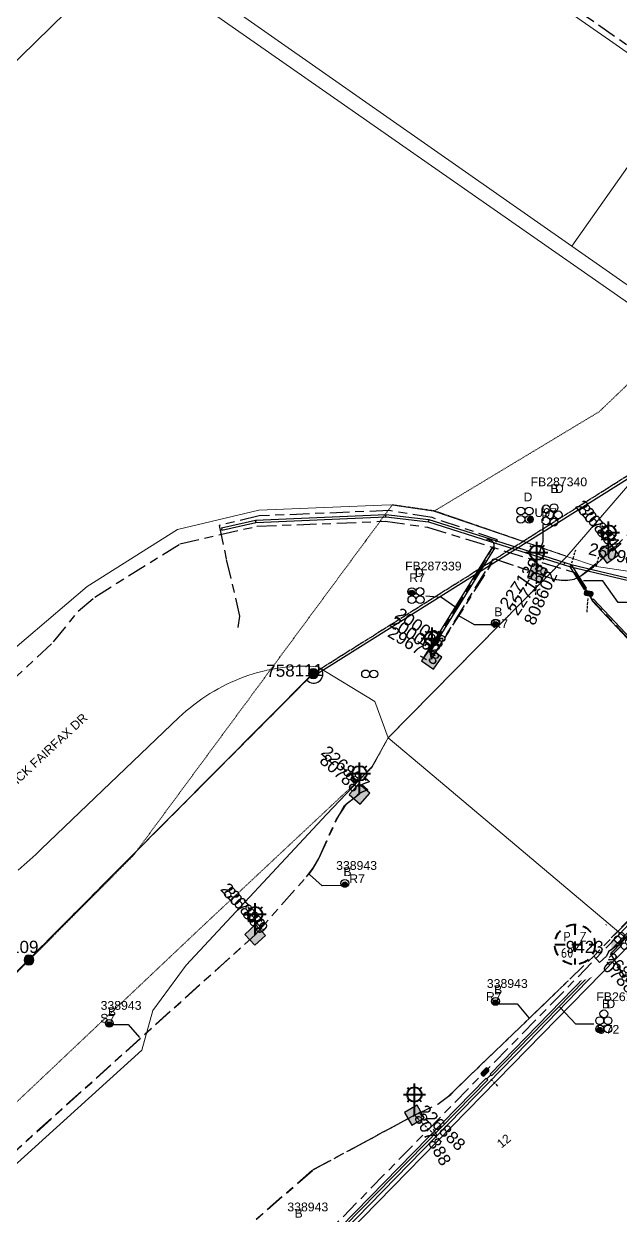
# Model space of a CAD drawing. Header units: metres. Extents: x 0 to 294317, y 0 to 6233398.
# Drawn here: x 292404.7 to 292527, y 6232156.4 to 6232400.9 of the extents above; entities that cross this region are included whole.
import ezdxf
from ezdxf.enums import TextEntityAlignment as Align

# ---------------------------------------------------------------- set-up
doc = ezdxf.new("R2010")
doc.units = ezdxf.units.M
for name, pattern in [('Cable Exist OH', [1, 1, 0]), ('Cable Exist UG', [8.2, 4, -1.2, 1.8, -1.2]), ('Dash', [5, 3, -2]), ('DASHED', [0.75, 0.5, -0.25]), ('HIDDEN', [0.375, 0.25, -0.125]), ('HIDDEN2', [0.1875, 0.125, -0.0625])]:
    doc.linetypes.add(name, pattern=pattern)
doc.layers.get('0').update_dxf_attribs({"color": 6})
for name, color, linetype in [('_User Miscellaneous2', 7, 'Continuous'), ('Duct_SP_EXT', 7, 'Continuous'), ('Equip_HV_EXT', 7, 'Continuous'), ('Equip_SL_EXT', 7, 'Continuous'), ('Equip_SP_SL_EXT', 7, 'Continuous'), ('Mains_HV_EXT', 7, 'Continuous'), ('Mains_LV_EXT', 7, 'Continuous'), ('Mains_LV_SL_EXT', 7, 'Continuous'), ('Mains_SL_EXT', 7, 'Continuous'), ('Mains_TR_EXT', 7, 'Continuous'), ('Services_SP_EXT', 7, 'Continuous'), ('SupportsOH_SP_TR_HV_LV_SL_EXT', 7, 'Continuous'), ('SupportsUG_SP_LV_EXT', 7, 'Continuous'), ('SupportsUG_SP_LV_SL_EXT', 7, 'Continuous'), ('Trench_SP_EXT', 7, 'Continuous')]:
    doc.layers.add(name, color=color, linetype=linetype)
for name, color, linetype, lineweight in [('Cadastre Land Parcels_SP_EXT', 9, 'Continuous', 5), ('Cadastre Other Property_SP_EXT', 9, 'HIDDEN', 5), ('Cadastre Roads_SP_EXT', 9, 'Continuous', 5)]:
    doc.layers.add(name, color=color, linetype=linetype, lineweight=lineweight)
doc.layers.add('UNKNOWN_FEATURES', color=1, linetype='DASHED', plot=False)
doc.styles.add('COLUMN_LABEL', font='arial.ttf')
doc.styles.add('iecARIAL', font='arial.ttf', dxfattribs={"height": 2})
doc.styles.add('IESYMBOL1', font='isocp.shx')
doc.styles.add('POLE_LABEL', font='arial.ttf')
doc.styles.add('SLCP_LABEL', font='arial.ttf', dxfattribs={"height": 3.5})
doc.styles.get("Standard").update_dxf_attribs({"font": 'arial.ttf'})
doc.linetypes.add('Cable E OH', pattern='A,9.4,["E",Standard,S=1.7,R=0,X=0,Y=-1],0', length=9.4)

# ---------------------------------------------------------------- blocks, each defined once
blk = doc.blocks.new('COLUMN_EXT')
blk.add_hatch(color=256).paths.add_polyline_path([(-1.49, 1.48), (-1.49, -1.49), (1.48, -1.49), (1.48, 1.48)])
blk.add_lwpolyline([(-1.49, -1.49), (1.48, -1.49), (1.48, 1.48), (-1.49, 1.48)], close=True)
for tag, height, style, flags, p in [('ASSET_NUM', 2.5, 'COLUMN_LABEL', 8, (2, 2)), ('STRUCTURE_PLANT_NUMBER', 0.2, 'POLE_LABEL', 9, (1.81, 0.03)), ('STREET_CODE', 0.2, 'COLUMN_LABEL', 9, (1.81, -0.2))]:
    blk.add_attdef(tag, text='', height=height, dxfattribs=dict(style=style, flags=flags)).set_placement(p, align=Align.MIDDLE_LEFT)
at = {"flags": 1}
blk.add_attdef('Z', (1.81, -2.35), '', height=0.2, dxfattribs=at)
at = {"flags": 9}
for tag, p in [('COLUMN_TYPE', (1.81, -0.4)), ('OWNED_BY', (1.81, -0.6)), ('STATE', (1.81, -0.8)), ('USAGE', (1.81, -1)), ('STREETNAME', (1.81, -1.6)), ('SUBURB', (1.81, -1.8)), ('LEGEND', (1.81, -1.2)), ('LOCATION', (1.81, -1.4)), ('NOTES', (1.81, -2))]:
    blk.add_attdef(tag, text='', height=0.2, dxfattribs=at).set_placement(p, align=Align.MIDDLE_LEFT)
blk = doc.blocks.new('PILLAR_EXT')
blk.add_hatch(color=256).paths.add_polyline_path([(-2.475, 0.99), (-2.475, -0.99), (2.475, -0.99), (2.475, 0.99)])
blk.add_lwpolyline([(-2.475, -0.99), (2.475, -0.99), (2.475, 0.99), (-2.475, 0.99)], close=True)
at = {"style": 'iecARIAL', "flags": 8}
blk.add_attdef('ASSET_NUM', (1.5, 3.5), '', height=2.5, dxfattribs=at)
for tag, p, flags in [('OWNED_BY', (0, -0.2), 9), ('STATE', (0, -0.4), 9), ('SUPPORT_TYPE', (0, -0.6), 9), ('STREETNAME', (0, -1.8), 9), ('SUBURB', (0, -2), 1), ('USAGE', (0, -0.8), 9), ('LEGEND', (0, -1), 9), ('LOCATION', (0, -1.2), 9), ('NOTES', (0, -1.4), 9), ('PARENT', (0, -1.6), 9)]:
    blk.add_attdef(tag, p, '', height=0.2, dxfattribs=dict(flags=flags))
blk = doc.blocks.new('DUCT_EXT')
blk.add_circle((0, 0.8), 0.8)
at = {"flags": 1}
blk.add_attdef('Z', (0, 0), '', height=0.2, dxfattribs=at)
at = {"flags": 9}
for tag, p in [('DUCT_CODE', (0, 0)), ('XSECT_TYPE', (0, -0.2)), ('STATE', (0, -0.6)), ('FB_REFERENCE', (0, -0.4)), ('NOTES', (0, -0.8))]:
    blk.add_attdef(tag, text='', height=0.2, dxfattribs=at).set_placement(p, align=Align.MIDDLE_LEFT)
blk = doc.blocks.new('SL_LANTERN_EXT')
at = {"lineweight": 40}
for p, q in [((-1.46, 5.68), (-1.06, 5.28)), ((0, 1.97), (0, 6.47)), ((1.46, 5.68), (1.06, 5.28)), ((-2.25, 4.22), (2.25, 4.22)), ((-1.46, 2.76), (-1.06, 3.16)), ((0, 0), (0, 2.72)), ((1.46, 2.76), (1.06, 3.16))]:
    blk.add_line(p, q, dxfattribs=at)
blk.add_circle((0, 4.22), 1.5, dxfattribs=at)
at = {"style": 'iecARIAL', "flags": 8}
blk.add_attdef('ASSET_NUM', (1.5, 1.5), '', height=2.5, dxfattribs=at)
for tag, p, height, flags in [('OPERATING_VOLTAGE', (0.98, -1.65), 0.2, 9), ('ORIENTATION', (0.98, -1.85), 0.2, 9), ('OWNED_BY', (0.98, -2.05), 0.2, 9), ('STATE', (0.98, -2.25), 0.2, 9), ('CONSTRUCTED_VOLTAGE', (0.98, -0.65), 0.2, 9), ('CONTROL_TYPE', (0.98, -0.85), 0.2, 9), ('LANTERN_PURPOSE', (0.98, -1.05), 0.2, 9), ('LANTERN_TYPE', (0.98, -1.25), 0.2, 9), ('NO_PHASES', (0.98, -1.45), 0.2, 9), ('USAGE', (0.98, -2.45), 0.2, 9), ('LNUMBER', (2.18, -3.25), 2.5, 8), ('CEXIST', (0.98, -2.65), 0.2, 9), ('CNEW', (0.98, -2.85), 0.2, 9), ('CNUMBER', (0.98, -3.05), 0.2, 9), ('CREMOVE', (0.98, -3.25), 0.2, 9), ('CREPLACE', (0.98, -3.45), 0.2, 9), ('LKINGHEIGHT', (0.98, -3.65), 0.2, 9), ('LBRACKET', (0.98, -3.85), 0.2, 9), ('LBRACKETVOCAB', (0.98, -4.05), 0.2, 9), ('LCATEGORY', (0.98, -4.25), 0.2, 9), ('LCHARGE1', (0.98, -4.45), 0.2, 9), ('LCHARGE1PERCENT', (0.98, -4.65), 0.2, 9), ('LCHARGE2', (0.98, -4.85), 0.2, 9), ('LCHARGE2PERCENT', (0.98, -5.05), 0.2, 9), ('LCHARGE3', (0.98, -5.25), 0.2, 9), ('LCHARGE3PERCENT', (0.98, -5.45), 0.2, 9), ('LEXIST', (0.98, -5.65), 0.2, 9), ('LLAMP', (0.98, -5.85), 0.2, 9), ('LLAMPVOCAB', (0.98, -6.05), 0.2, 9), ('LMAST', (0.98, -6.25), 0.2, 9), ('LMASTVOCAB', (0.98, -6.45), 0.2, 9), ('LNEW', (0.98, -6.65), 0.2, 9), ('LANTNUMBER', (0.98, -6.85), 0.2, 9), ('LOUTREACH', (0.98, -7.25), 0.2, 9), ('LOUTREACHVOCAB', (0.98, -7.45), 0.2, 9), ('STREETNAME', (0.98, -9.25), 0.2, 9), ('SUBURB', (0.98, -9.45), 0.2, 1), ('LRATECODE', (0.98, -7.65), 0.2, 9), ('LREMOVE', (0.98, -7.85), 0.2, 9), ('LREPLACE', (0.98, -8.05), 0.2, 9), ('LTYPE', (0.98, -8.25), 0.2, 9), ('LTYPEVOCAB', (0.98, -8.45), 0.2, 9), ('LEGEND', (0.98, -8.65), 0.2, 9), ('LOCATION', (0.98, -8.85), 0.2, 9), ('NOTES', (0.98, -9.05), 0.2, 9)]:
    blk.add_attdef(tag, p, '', height=height, dxfattribs=dict(flags=flags))
blk = doc.blocks.new('CCP_EXT')
at = {"flags": 9}
blk.add_attdef('NOTES', text='', height=0.2, dxfattribs=at).set_placement((0, -2), align=Align.MIDDLE_LEFT)
blk.add_wipeout([(0, 0.57), (0.57, 0), (0, -0.57), (-0.57, 0)])
blk.add_lwpolyline([(-0.57, 0), (0, 0.57), (0.57, 0), (0, -0.57), (-0.57, 0)])
at = {"flags": 1}
blk.add_attdef('Z', (0, 0), '', height=0.2, dxfattribs=at)
at = {"flags": 9}
for tag, p in [('CCP_TYPE', (0, 0)), ('CONSTRUCTED_VOLTAGE', (0, -0.2)), ('OPERATING_VOLTAGE', (0, -0.6)), ('ORIENTATION', (0, -0.8)), ('OWNED_BY', (0, -1)), ('STATE', (0, -1.8)), ('NO_PHASES', (0, -0.4)), ('USAGE', (0, -1.2)), ('LEGEND', (0, -1.4)), ('LIFE_SUPPORT', (0, -1.6))]:
    blk.add_attdef(tag, text='', height=0.2, dxfattribs=at).set_placement(p, align=Align.MIDDLE_LEFT)
blk = doc.blocks.new('POLE_EXT')
blk.add_hatch(color=256).paths.add_polyline_path([(-1, 0, 1), (1, 0, 1)])
blk.add_lwpolyline([(-1, 0, 1), (1, 0, 1)], format="xyb", close=True)
for tag, height, flags, p in [('pNumber', 2.5, 8, (-17.84, 2.07)), ('OWNED_BY', 0.2, 9, (1.35, -0.4)), ('SPECIAL_USE', 0.2, 9, (1.35, -0.8)), ('STATE', 0.2, 9, (1.35, -1)), ('cLV', 0.2, 9, (1.35, -1.4)), ('hDepth', 0.2, 9, (1.35, -1.6)), ('hDia', 0.2, 9, (1.35, -1.8)), ('cHV', 0.2, 9, (1.35, -2)), ('PARENT', 0.2, 9, (1.35, -0.6)), ('USAGE', 0.2, 9, (1.35, -1.2)), ('LBRACKET', 0.2, 9, (1.35, -2.2)), ('LExisting', 0.2, 9, (1.35, -2.4)), ('cLinedev', 0.2, 9, (1.35, -3.4)), ('pExisting', 0.2, 9, (1.35, -3.8)), ('pFooting', 0.2, 9, (1.35, -4.4)), ('pNew', 0.2, 9, (1.35, -4.6)), ('LANTNUMBER', 0.2, 9, (1.35, -2.6)), ('LOther', 0.2, 9, (1.35, -2.8)), ('LRemove', 0.2, 9, (1.35, -3)), ('LEGEND', 0.2, 9, (1.35, -3.2)), ('LOCATION', 0.2, 9, (1.35, -3.6)), ('PFNUMBER', 0.2, 9, (1.35, -4)), ('NEWPFNUMBER', 0.2, 9, (1.35, -4.2)), ('pRelocate', 0.2, 9, (1.35, -5)), ('pRemove', 0.2, 9, (1.35, -5.2)), ('pReplace', 0.2, 9, (1.35, -5.4)), ('pStay', 0.2, 9, (1.35, -5.6)), ('pType', 0.2, 9, (1.35, -5.8)), ('cspan', 0.2, 9, (1.35, -6)), ('STREETNAME', 0.2, 9, (1.35, -6.2)), ('SUBURB', 0.2, 9, (1.35, -6.4)), ('OPERATED_BY', 0.2, 9, (1.36, -7.01)), ('NOTES', 0.2, 9, (1.35, -6.6)), ('MAINTAINED_BY', 0.2, 9, (1.36, -6.81))]:
    blk.add_attdef(tag, text='', height=height, dxfattribs=dict(flags=flags)).set_placement(p, align=Align.MIDDLE_LEFT)
at = {"style": 'POLE_LABEL'}
for tag, height, flags, p in [('ASSET_NUM', 2.5, 8, (2, 2)), ('STRUCTURE_PLANT_NUMBER', 0.2, 9, (1.35, 0.03)), ('STREET_CODE', 0.2, 9, (1.35, -0.2))]:
    blk.add_attdef(tag, text='', height=height, dxfattribs=dict(at, flags=flags)).set_placement(p, align=Align.MIDDLE_LEFT)
at = {"flags": 1}
blk.add_attdef('Z', (1.35, -7.33), '', height=0.2, dxfattribs=at)
blk = doc.blocks.new('HV_STJ_EXT')
h = blk.add_hatch(color=256)
edge = h.paths.add_edge_path()
edge.add_ellipse((-0.59, 0.13), major_axis=(0.226, 0.226), ratio=1, start_angle=45, end_angle=135)
edge.add_line((-0.91, 0.13), (-0.91, -0.13))
edge.add_ellipse((-0.59, -0.13), major_axis=(0.226, 0.226), ratio=1, start_angle=135, end_angle=225)
edge.add_line((-0.59, -0.45), (0.59, -0.45))
edge.add_ellipse((0.59, -0.13), major_axis=(-0.226, 0.226), ratio=1, start_angle=135, end_angle=225)
edge.add_line((0.91, -0.13), (0.91, 0.13))
edge.add_ellipse((0.59, 0.13), major_axis=(-0.226, 0.226), ratio=1, start_angle=225, end_angle=315)
edge.add_line((0.59, 0.45), (-0.59, 0.45))
blk.add_lwpolyline([(-0.91, 0.13), (-0.91, -0.13, 0.414214), (-0.59, -0.45), (0.59, -0.45, 0.414214), (0.91, -0.13), (0.91, 0.13, 0.414214), (0.59, 0.45), (-0.59, 0.45, 0.414214)], format="xyb", close=True)
for tag, flags, p in [('ORIENTATION', 9, (1.5, 0)), ('Z', 1, (1.5, -0.8)), ('USAGE', 9, (1.5, -0.2)), ('LEGEND', 9, (1.5, -0.4)), ('NOTES', 9, (1.5, -0.6))]:
    blk.add_attdef(tag, text='', height=0.2, dxfattribs=dict(flags=flags)).set_placement(p, align=Align.MIDDLE_LEFT)
blk = doc.blocks.new('CABLE_LARGE_EXT')
h = blk.add_hatch(color=256)
edge = h.paths.add_edge_path()
edge.add_arc((0, 0.55), 0.55, 0, 360)
blk.add_circle((0, 0.55), 0.55)
at = {"flags": 1}
blk.add_attdef('Z', (0, 0), '', height=0.2, dxfattribs=at)
at = {"flags": 9}
for tag, p in [('COND_CODE', (0, 0)), ('STATE', (0, -0.4)), ('XSECT_SIZE', (0, -0.6)), ('FB_REFERENCE', (0, -0.2)), ('NOTES', (0, -0.8))]:
    blk.add_attdef(tag, text='', height=0.2, dxfattribs=at).set_placement(p, align=Align.MIDDLE_LEFT)
blk = doc.blocks.new('SLCP_ZELL_EXT')
blk.add_wipeout([(-0.24, 7.5), (-0.71, 7.47), (-1.17, 7.41), (-1.64, 7.32), (-2.09, 7.21), (-2.54, 7.06), (-2.98, 6.89), (-3.41, 6.69), (-3.82, 6.46), (-4.22, 6.21), (-4.6, 5.93), (-4.96, 5.63), (-5.31, 5.31), (-5.63, 4.96), (-5.93, 4.6), (-6.21, 4.22), (-6.46, 3.82), (-6.69, 3.41), (-6.89, 2.98), (-7.06, 2.54), (-7.21, 2.09), (-7.32, 1.64), (-7.41, 1.17), (-7.47, 0.71), (-7.5, 0.24), (-7.5, -0.24), (-7.47, -0.71), (-7.41, -1.17), (-7.32, -1.64), (-7.21, -2.09), (-7.06, -2.54), (-6.89, -2.98), (-6.69, -3.41), (-6.46, -3.82), (-6.21, -4.22), (-5.93, -4.6), (-5.63, -4.96), (-5.31, -5.31), (-4.96, -5.63), (-4.6, -5.93), (-4.22, -6.21), (-3.82, -6.46), (-3.41, -6.69), (-2.98, -6.89), (-2.54, -7.06), (-2.09, -7.21), (-1.64, -7.32), (-1.17, -7.41), (-0.71, -7.47), (-0.24, -7.5), (0.24, -7.5), (0.71, -7.47), (1.17, -7.41), (1.64, -7.32), (2.09, -7.21), (2.54, -7.06), (2.98, -6.89), (3.41, -6.69), (3.82, -6.46), (4.22, -6.21), (4.6, -5.93), (4.96, -5.63), (5.31, -5.31), (5.63, -4.96), (5.93, -4.6), (6.21, -4.22), (6.46, -3.82), (6.69, -3.41), (6.89, -2.98), (7.06, -2.54), (7.21, -2.09), (7.32, -1.64), (7.41, -1.17), (7.47, -0.71), (7.5, -0.24), (7.5, 0.24), (7.47, 0.71), (7.41, 1.17), (7.32, 1.64), (7.21, 2.09), (7.06, 2.54), (6.89, 2.98), (6.69, 3.41), (6.46, 3.82), (6.21, 4.22), (5.93, 4.6), (5.63, 4.96), (5.31, 5.31), (4.96, 5.63), (4.6, 5.93), (4.22, 6.21), (3.82, 6.46), (3.41, 6.69), (2.98, 6.89), (2.54, 7.06), (2.09, 7.21), (1.64, 7.32), (1.17, 7.41), (0.71, 7.47), (0.24, 7.5)])
at = {"linetype": 'Dash', "lineweight": 40, "ltscale": 0.7}
for p, q in [((0, 4.11), (0, -4.11)), ((-4.11, 0), (4.11, 0))]:
    blk.add_line(p, q, dxfattribs=at)
blk.add_circle((0, 0), 4.11, dxfattribs=at)
at = {"lineweight": 40, "style": 'IESYMBOL1'}
for s, p in [('P', (-1.6, 0)), ('Z', (1.7, 0)), ('60', (-1.61, -3.31))]:
    blk.add_text(s, height=2, dxfattribs=at).set_placement(p, align=Align.BOTTOM_CENTER)
at = {"style": 'SLCP_LABEL'}
for tag, height, flags, p in [('ASSET_NUM', 2.5, 8, (2, 2)), ('STREET_CODE', 0.2, 9, (0, -0.2))]:
    blk.add_attdef(tag, text='', height=height, dxfattribs=dict(at, flags=flags)).set_placement(p, align=Align.MIDDLE_LEFT)
at = {"flags": 1}
blk.add_attdef('Z', (0, 0), '', height=0.2, dxfattribs=at)
at = {"flags": 9}
for tag, p in [('CONSTRUCTED_VOLTAGE', (0, -0.4)), ('CONTROL_TYPE', (0, -0.6)), ('OPERATING_VOLTAGE', (0, -1)), ('ORIENTATION', (0, -1.2)), ('OWNED_BY', (0, -1.4)), ('STATE', (0, -2)), ('NO_PHASES', (0, -0.8)), ('USAGE', (0, -1.6)), ('LOCATION', (0, -1.8)), ('NOTES', (0, -2.2))]:
    blk.add_attdef(tag, text='', height=0.2, dxfattribs=at).set_placement(p, align=Align.MIDDLE_LEFT)

msp = doc.modelspace()

# ---------------------------------------------------------------- linework, layer by layer
at = {"layer": 'Cadastre Land Parcels_SP_EXT', "linetype": 'Continuous'}
for points in [[(292531.87, 6232344.93), (292517.1, 6232355.26), (292502.33, 6232365.58), (292487.56, 6232375.9), (292472.79, 6232386.23), (292448.66, 6232403.09), (292427.94, 6232417.54), (292425.75, 6232415.4), (292548.82, 6232329.53), (292582.55, 6232368.59), (292587.98, 6232376.34), (292585.6, 6232379.56), (292579.45, 6232370.93), (292573.17, 6232363.67), (292573.99, 6232363.09), (292548.32, 6232333.44), (292531.87, 6232344.93)], [(292554.31, 6232376.85), (292539.54, 6232387.17), (292517.1, 6232355.26), (292531.87, 6232344.93), (292554.31, 6232376.85)]]:
    msp.add_lwpolyline(points, close=True, dxfattribs=at)
for points in [[(292392.58, 6232264.06), (292417.67, 6232285.42), (292436.16, 6232297.12), (292452.86, 6232301.08), (292479.78, 6232302.16), (292488.73, 6232300.91), (292516.07, 6232291.61), (292548.82, 6232329.53), (292548.82, 6232329.53), (292425.75, 6232415.4), (292388.43, 6232378.94)], [(292378.46, 6232144.71), (292428.87, 6232190.32), (292431.16, 6232198.45), (292438, 6232207.77), (292466.73, 6232238.65), (292476.07, 6232248.44), (292479.39, 6232254.38), (292476.67, 6232261.86), (292464.95, 6232268.96), (292463.99, 6232269.02), (292463.04, 6232269.06), (292462.09, 6232269.07), (292461.13, 6232269.06), (292460.18, 6232269.02), (292459.23, 6232268.95), (292458.28, 6232268.86), (292457.33, 6232268.74), (292456.38, 6232268.6), (292455.44, 6232268.43), (292454.5, 6232268.24), (292453.56, 6232268.02), (292452.63, 6232267.77), (292451.71, 6232267.5), (292450.79, 6232267.21), (292449.88, 6232266.89), (292448.97, 6232266.54), (292448.07, 6232266.17), (292447.18, 6232265.78), (292446.29, 6232265.36), (292445.41, 6232264.92), (292444.55, 6232264.45), (292443.69, 6232263.96), (292442.84, 6232263.45), (292442, 6232262.91), (292441.17, 6232262.35), (292440.35, 6232261.77), (292439.55, 6232261.16), (292438.76, 6232260.54), (292437.97, 6232259.89), (292437.2, 6232259.22), (292436.45, 6232258.53), (292408.29, 6232231.57), (292407.11, 6232230.46), (292405.91, 6232229.37), (292404.71, 6232228.3), (292403.48, 6232227.26)], [(292549.49, 6232063.87), (292620.59, 6232175.57), (292620.59, 6232175.57), (292618.83, 6232176.68), (292529.34, 6232212.34), (292440.47, 6232121.47)]]:
    msp.add_lwpolyline(points, dxfattribs=at)
at = {"layer": 'Cadastre Other Property_SP_EXT', "linetype": 'HIDDEN2'}
for points in [[(292582.55, 6232368.59), (292587.98, 6232376.34), (292585.66, 6232379.48), (292579.45, 6232370.93), (292573.17, 6232363.67), (292569.58, 6232366.17), (292522.68, 6232321.28), (292488.93, 6232300.95), (292516.07, 6232291.61), (292582.55, 6232368.59)], [(292488.89, 6232300.97), (292480.27, 6232302.21), (292480.27, 6232302.21), (292427.11, 6232230.21), (292296.77, 6232099.14), (292215.14, 6232024.73), (292211.59, 6232019.98), (292210.63, 6232018.72), (292157.28, 6231945.65), (292090.99, 6231839.51), (292085.11, 6231841.11), (292079.67, 6231821.39), (292078.54, 6231807.5), (292081.94, 6231807.17), (292089.11, 6231761.9), (292113.35, 6231800.3), (292111.05, 6231815.13), (292257.86, 6232042.19), (292440.73, 6232215.16), (292476.07, 6232248.24), (292479.39, 6232254.38), (292516.07, 6232291.61), (292488.89, 6232300.97)]]:
    msp.add_lwpolyline(points, close=True, dxfattribs=at)
at = {"layer": 'Cadastre Roads_SP_EXT', "linetype": 'Continuous'}
msp.add_lwpolyline([(292677.4, 6232388.88), (292719.67, 6232444.75), (292742.71, 6232475.17), (292761.92, 6232500.5), (292738.51, 6232519.9), (292737.71, 6232520.55), (292716.23, 6232536.91), (292678.26, 6232482.04), (292654.24, 6232452.93), (292630.48, 6232421.9), (292592.76, 6232369.87), (292587.98, 6232376.34), (292582.55, 6232368.59), (292548.82, 6232329.53), (292516.07, 6232291.61), (292522.1, 6232289.56), (292530.37, 6232288.3), (292594, 6232278.67), (292601.18, 6232288.16), (292637.87, 6232336.64), (292677.4, 6232388.88)], close=True, dxfattribs=at)
for points in [[(292510, 6232407.81), (292524.77, 6232397.49), (292539.54, 6232387.17), (292554.31, 6232376.85), (292573.17, 6232363.67), (292579.45, 6232370.93), (292585.6, 6232379.56), (292624.86, 6232435.59)], [(292403.48, 6232227.26), (292404.71, 6232228.3), (292405.91, 6232229.37), (292407.11, 6232230.46), (292408.29, 6232231.57), (292436.45, 6232258.53), (292437.2, 6232259.22), (292437.97, 6232259.89), (292438.76, 6232260.54), (292439.55, 6232261.16), (292440.35, 6232261.77), (292441.17, 6232262.35), (292442, 6232262.91), (292442.84, 6232263.44), (292443.69, 6232263.96), (292444.55, 6232264.45), (292445.41, 6232264.91), (292446.29, 6232265.36), (292447.18, 6232265.78), (292448.07, 6232266.17), (292448.97, 6232266.54), (292449.88, 6232266.89), (292450.79, 6232267.21), (292451.71, 6232267.5), (292452.63, 6232267.77), (292453.56, 6232268.02), (292454.5, 6232268.24), (292455.44, 6232268.43), (292456.38, 6232268.6), (292457.33, 6232268.75), (292458.27, 6232268.86), (292459.23, 6232268.95), (292460.18, 6232269.02), (292461.13, 6232269.06), (292462.09, 6232269.07), (292463.04, 6232269.06), (292463.99, 6232269.02), (292464.95, 6232268.96), (292476.68, 6232261.86), (292479.39, 6232254.39), (292516.07, 6232291.61), (292516.07, 6232291.61), (292488.73, 6232300.91), (292479.78, 6232302.16), (292452.86, 6232301.08), (292436.16, 6232297.12), (292417.67, 6232285.42), (292392.58, 6232264.06)]]:
    msp.add_lwpolyline(points, dxfattribs=at)
at = {"layer": 'Duct_SP_EXT'}
for p, q in [((292452.2, 6232299.06), (292478.92, 6232300.23)), ((292452.26, 6232298.58), (292478.9, 6232299.75)), ((292478.9, 6232299.75), (292478.91, 6232299.99)), ((292478.9, 6232299.75), (292487.65, 6232298.68)), ((292478.92, 6232300.23), (292478.91, 6232299.99)), ((292478.92, 6232300.23), (292487.75, 6232299.15)), ((292445.2, 6232297.44), (292452.2, 6232299.06)), ((292445.2, 6232297.44), (292445.26, 6232297.2)), ((292445.31, 6232296.97), (292445.26, 6232297.2)), ((292445.31, 6232296.97), (292452.26, 6232298.58)), ((292452.2, 6232299.06), (292452.23, 6232298.82)), ((292452.26, 6232298.58), (292452.23, 6232298.82)), ((292487.65, 6232298.68), (292487.7, 6232298.91)), ((292487.65, 6232298.68), (292500.14, 6232294.73)), ((292487.75, 6232299.15), (292487.7, 6232298.91)), ((292487.75, 6232299.15), (292500.29, 6232295.19)), ((292500.14, 6232294.73), (292500.22, 6232294.96)), ((292500.14, 6232294.73), (292500.22, 6232294.96)), ((292500.14, 6232294.73), (292515.52, 6232289.88)), ((292500.29, 6232295.19), (292500.22, 6232294.96)), ((292500.29, 6232295.19), (292500.22, 6232294.96)), ((292500.29, 6232295.19), (292515.67, 6232290.34)), ((292487.75, 6232272.43), (292500.87, 6232293.56)), ((292488.16, 6232272.17), (292501.28, 6232293.3)), ((292500.87, 6232293.56), (292501.07, 6232293.43)), ((292501.28, 6232293.3), (292501.07, 6232293.43)), ((292515.52, 6232289.88), (292515.59, 6232290.11)), ((292515.52, 6232289.88), (292516.82, 6232289.47)), ((292515.67, 6232290.34), (292515.59, 6232290.11)), ((292515.67, 6232290.34), (292516.96, 6232289.93)), ((292516.69, 6232289.57), (292516.89, 6232289.7)), ((292516.82, 6232289.47), (292516.89, 6232289.7)), ((292516.84, 6232289.47), (292516.89, 6232289.7)), ((292516.95, 6232289.94), (292516.89, 6232289.7)), ((292516.96, 6232289.93), (292516.89, 6232289.7)), ((292517.09, 6232289.83), (292516.89, 6232289.7)), ((292516.95, 6232289.94), (292635.48, 6232261.81)), ((292520.09, 6232285.09), (292517.09, 6232289.83)), ((292519.68, 6232284.83), (292516.69, 6232289.57)), ((292516.84, 6232289.47), (292635.37, 6232261.34)), ((292519.68, 6232284.83), (292519.89, 6232284.96)), ((292520.09, 6232285.09), (292519.89, 6232284.96)), ((292521.15, 6232282.52), (292521.33, 6232282.68)), ((292521.15, 6232282.52), (292554.08, 6232247.39)), ((292521.5, 6232282.85), (292521.33, 6232282.68)), ((292521.5, 6232282.85), (292554.43, 6232247.72)), ((292487.75, 6232272.43), (292487.95, 6232272.3)), ((292488.16, 6232272.17), (292487.95, 6232272.3)), ((292500.29, 6232185.38), (292524.71, 6232210.48)), ((292500.63, 6232185.05), (292525.05, 6232210.15)), ((292524.71, 6232210.48), (292524.88, 6232210.31)), ((292524.78, 6232210.56), (292524.95, 6232210.39)), ((292525.05, 6232210.15), (292524.88, 6232210.31)), ((292525.13, 6232210.22), (292524.95, 6232210.39)), ((292361.96, 6232044.01), (292499.49, 6232184.55)), ((292499.49, 6232184.55), (292499.66, 6232184.38)), ((292500.29, 6232185.38), (292500.46, 6232185.21)), ((292500.63, 6232185.05), (292500.46, 6232185.21)), ((292362.32, 6232043.69), (292499.83, 6232184.22)), ((292499.83, 6232184.22), (292499.66, 6232184.38))]:
    msp.add_line(p, q, dxfattribs=at)
for points in [[(292511.11, 6232298.12), (292511.11, 6232294.59), (292510.33, 6232292.08)], [(292528.78, 6232282.16), (292526.56, 6232282.16), (292523.41, 6232286.62), (292519.45, 6232286.62)], [(292487.1, 6232283.49), (292490.31, 6232283.27), (292493.08, 6232281.35)], [(292500.43, 6232277.56), (292497.12, 6232277.56), (292493.91, 6232279.41)], [(292469.75, 6232224.1), (292465.89, 6232224.03), (292463.3, 6232226.34)], [(292501.92, 6232199.77), (292505.85, 6232199.78), (292508.25, 6232196.93)], [(292521.57, 6232195.64), (292517.89, 6232195.64), (292514.64, 6232199.13)], [(292422.74, 6232195.59), (292426.05, 6232195.55), (292428.42, 6232192.92)]]:
    msp.add_lwpolyline(points, dxfattribs=at)
at = {"layer": 'Mains_HV_EXT', "linetype": 'Cable Exist UG'}
msp.add_lwpolyline([(292565.67, 6232344.39), (292579.53, 6232360.57), (292493.24, 6232421.14), (292493.24, 6232421.14, -0.24789), (292473.44, 6232459.8), (292473.44, 6232459.8), (292474.39, 6232533.76), (292478.07, 6232561.85), (292480.97, 6232566.74), (292477.62, 6232568.74), (292478.91, 6232570.11)], format="xyb", dxfattribs=at)
at = {"layer": 'Mains_HV_EXT', "linetype": 'Cable E OH'}
for points in [[(292588.84, 6232359.65), (292540.83, 6232315.17), (292464.39, 6232267.15)], [(292141.38, 6231873.4), (292184.13, 6231939.84), (292249.96, 6232059.68), (292333.67, 6232135.62), (292405.55, 6232208.78), (292463.99, 6232267.65)]]:
    msp.add_lwpolyline(points, dxfattribs=at)
at = {"layer": 'Mains_HV_EXT', "linetype": 'Cable Exist UG'}
msp.add_lwpolyline([(292332.83, 6232010.98), (292334.2, 6232010.28), (292361.25, 6232044.68), (292498.83, 6232185.47)], dxfattribs=at)
at = {"layer": 'Mains_SL_EXT', "linetype": 'Cable Exist UG'}
for points in [[(292524.62, 6232292.26), (292548.64, 6232315.47)], [(292488.2, 6232270.58), (292488.33, 6232272.85), (292497.36, 6232287.43), (292501.81, 6232295.02), (292488.41, 6232299.55), (292479.63, 6232301.01), (292452.91, 6232299.89), (292444.75, 6232297.97), (292446.19, 6232290.99), (292448.93, 6232279.32), (292448.56, 6232277.01)], [(292509.91, 6232288.15), (292513.37, 6232286.9), (292515.75, 6232286.66), (292517.52, 6232286.96), (292518.93, 6232287.58), (292521.55, 6232289.45), (292523.25, 6232291.02), (292524.62, 6232292.26)], [(292488.32, 6232270.55), (292501.27, 6232291.08), (292509.91, 6232288.15)], [(292452.12, 6232213.96), (292463.25, 6232226.54), (292463.87, 6232227.36), (292464.66, 6232228.65), (292465.19, 6232229.65), (292468.72, 6232237.57), (292471.01, 6232241), (292473.52, 6232242.87)], [(292401.22, 6232167.99), (292452.12, 6232213.96)], [(292429.81, 6232134.32), (292429.97, 6232135.96), (292463.73, 6232165.61), (292472.64, 6232170.43), (292484.8, 6232176.97)]]:
    msp.add_lwpolyline(points, dxfattribs=at)
at = {"layer": 'Mains_TR_EXT', "linetype": 'Cable Exist OH'}
for points in [[(292588.29, 6232360), (292540.53, 6232315.7), (292464.05, 6232267.56)], [(292464.05, 6232267.56), (292405.55, 6232208.78), (292333.67, 6232135.77), (292249.82, 6232059.73), (292184.13, 6231939.84), (292141.38, 6231873.4)]]:
    msp.add_lwpolyline(points, dxfattribs=at)
at = {"layer": 'Mains_TR_EXT', "linetype": 'Continuous'}
msp.add_lwpolyline([(292462.73, 6232266.23, 0.904365), (292465.77, 6232268.46)], format="xyb", dxfattribs=at)
at = {"layer": 'Services_SP_EXT'}
for points in [[(292384.57, 6232061.95), (292383.59, 6232064.33), (292508.02, 6232191.9), (292524.3, 6232208.72), (292524.65, 6232210.59)], [(292524.68, 6232210.62), (292527.83, 6232205.45)]]:
    msp.add_lwpolyline(points, dxfattribs=at)
at = {"layer": 'Trench_SP_EXT', "linetype": 'Cable Exist UG'}
for points in [[(292524.62, 6232292.26), (292548.64, 6232315.47)], [(292509.91, 6232288.15), (292513.37, 6232286.9), (292514.89, 6232286.75), (292516.28, 6232286.75), (292517.52, 6232286.96), (292518.93, 6232287.58), (292524.62, 6232292.26)], [(292488.65, 6232271.15), (292501.04, 6232291.17), (292509.91, 6232288.15)], [(292521.33, 6232282.68), (292519.89, 6232284.96)], [(292488.32, 6232270.55), (292487.95, 6232272.3), (292488.15, 6232272.62)], [(292452.12, 6232213.96), (292462.64, 6232225.85), (292464.11, 6232227.75), (292465.19, 6232229.65), (292469.05, 6232238.06), (292470.44, 6232240.46), (292471.73, 6232241.54), (292473.52, 6232242.87)], [(292401.27, 6232168.16), (292452.12, 6232213.96)], [(292484.8, 6232176.97), (292489.59, 6232179.23), (292491.76, 6232180.84), (292521.57, 6232209.59)], [(292499.66, 6232184.42), (292500.31, 6232185.09)], [(292429.8, 6232134.28), (292429.3, 6232135.37), (292429.97, 6232135.96), (292464.16, 6232165.85), (292484.8, 6232176.97)]]:
    msp.add_lwpolyline(points, dxfattribs=at)
msp.add_lwpolyline([(292500.89, 6232293.14), (292501.07, 6232293.43), (292501.07, 6232293.43, 0.443369), (292500.36, 6232294.92), (292500.36, 6232294.92), (292499.87, 6232295.07), (292499.63, 6232295.15)], format="xyb", dxfattribs=at)
at = {"layer": 'UNKNOWN_FEATURES'}
for points in [[(292511.11, 6232301.68), (292511.11, 6232298.7)], [(292517.06, 6232290.25), (292517.37, 6232291.17), (292517.89, 6232292.97)], [(292522.1, 6232289.55), (292522.62, 6232291.6)], [(292509.66, 6232283.71), (292509.89, 6232287.35)], [(292520.2, 6232280.19), (292520.44, 6232283.17)], [(292519.57, 6232211.74), (292521.09, 6232210.16)], [(292501.87, 6232182.93), (292500.38, 6232184.49)], [(292484.8, 6232176.97), (292490.34, 6232171.46)]]:
    msp.add_lwpolyline(points, dxfattribs=at)

# ---------------------------------------------------------------- block references
at = {"layer": 'Duct_SP_EXT'}
for name, p, rotation in [('DUCT_EXT', (292512.57, 6232301.35), 90), ('DUCT_EXT', (292514.23, 6232301.61), 90), ('DUCT_EXT', (292507.41, 6232300.91), 90), ('DUCT_EXT', (292507.41, 6232299.21), 90), ('DUCT_EXT', (292509.11, 6232300.91), 90), ('DUCT_EXT', (292509.11, 6232299.21), 90), ('CABLE_LARGE_EXT', (292509.11, 6232299.21), 90.04426379918844), ('DUCT_EXT', (292512.56, 6232298.89), 90), ('DUCT_EXT', (292513.38, 6232300.12), 90), ('DUCT_EXT', (292514.23, 6232298.63), 90), ('DUCT_EXT', (292515.08, 6232300.12), 90)]:
    msp.add_blockref(name, p, dxfattribs=dict(at, rotation=rotation))
for name, p in [('DUCT_EXT', (292484.26, 6232283.57)), ('DUCT_EXT', (292485.93, 6232283.6)), ('DUCT_EXT', (292484.27, 6232281.91)), ('CABLE_LARGE_EXT', (292484.25, 6232283.57)), ('DUCT_EXT', (292485.96, 6232281.91)), ('DUCT_EXT', (292501.38, 6232277.1)), ('CABLE_LARGE_EXT', (292501.38, 6232277.1)), ('DUCT_EXT', (292474.77, 6232266.69)), ('DUCT_EXT', (292476.46, 6232266.68)), ('DUCT_EXT', (292470.51, 6232223.72)), ('CABLE_LARGE_EXT', (292470.51, 6232223.72)), ('DUCT_EXT', (292501.42, 6232199.5)), ('CABLE_LARGE_EXT', (292501.42, 6232199.5)), ('DUCT_EXT', (292522.8, 6232195.56)), ('DUCT_EXT', (292523.65, 6232196.96)), ('DUCT_EXT', (292524.5, 6232195.56)), ('DUCT_EXT', (292422.2, 6232195.01)), ('CABLE_LARGE_EXT', (292422.2, 6232195.01)), ('DUCT_EXT', (292522.8, 6232193.86)), ('CABLE_LARGE_EXT', (292522.8, 6232193.86)), ('DUCT_EXT', (292524.5, 6232193.86))]:
    msp.add_blockref(name, p, dxfattribs=at)
at = {"layer": 'Equip_HV_EXT'}
for p, rotation in [((292520.52, 6232284), 348.5040899880067), ((292499.25, 6232185.82), 45.94257533688131)]:
    msp.add_blockref('HV_STJ_EXT', p, dxfattribs=dict(at, rotation=rotation))
at = {"layer": 'Equip_SP_SL_EXT'}
ref = msp.add_blockref('SL_LANTERN_EXT', (292524.62, 6232292.26), dxfattribs=at)
ref.add_attrib('ASSET_NUM', '226884', dxfattribs={"layer": '0', "height": 2.5, "rotation": 310.3645, "style": 'iecARIAL'}).set_placement((292526.12, 6232293.76), align=Align.MIDDLE_RIGHT)
ref = msp.add_blockref('SL_LANTERN_EXT', (292509.91, 6232288.15), dxfattribs=at)
ref.add_attrib('ASSET_NUM', '227139', dxfattribs={"layer": '0', "height": 2.5, "rotation": 54.9604, "style": 'iecARIAL'}).set_placement((292511.41, 6232289.65), align=Align.BOTTOM_RIGHT)
ref = msp.add_blockref('SL_LANTERN_EXT', (292509.91, 6232288.15), dxfattribs=at)
ref.add_attrib('ASSET_NUM', '227138', dxfattribs={"layer": '0', "height": 2.5, "rotation": 56.3099, "style": 'iecARIAL'}).set_placement((292511.41, 6232289.65), align=Align.MIDDLE_RIGHT)
ref = msp.add_blockref('SL_LANTERN_EXT', (292488.32, 6232270.55), dxfattribs=dict(at, rotation=358.8274430786337))
ref.add_attrib('ASSET_NUM', '200063', dxfattribs={"layer": '0', "height": 2.5, "rotation": 325.938, "style": 'iecARIAL'}).set_placement((292489.82, 6232272.05), align=Align.BOTTOM_RIGHT)
ref = msp.add_blockref('SL_LANTERN_EXT', (292488.32, 6232270.55), dxfattribs=dict(at, rotation=358.8274430786337))
ref.add_attrib('ASSET_NUM', '200062', dxfattribs={"layer": '0', "height": 2.5, "rotation": 326.4029, "style": 'iecARIAL'}).set_placement((292489.82, 6232272.05), align=Align.MIDDLE_RIGHT)
ref = msp.add_blockref('SL_LANTERN_EXT', (292473.52, 6232242.87), dxfattribs=at)
ref.add_attrib('ASSET_NUM', '226887', dxfattribs={"layer": '0', "height": 2.5, "rotation": 318.6116, "style": 'iecARIAL'}).set_placement((292475.02, 6232244.37), align=Align.MIDDLE_RIGHT)
ref = msp.add_blockref('SL_LANTERN_EXT', (292452.12, 6232213.96), dxfattribs=at)
ref.add_attrib('ASSET_NUM', '226889', dxfattribs={"layer": '0', "height": 2.5, "rotation": 312.3575, "style": 'iecARIAL'}).set_placement((292453.62, 6232215.46), align=Align.MIDDLE_RIGHT)
ref = msp.add_blockref('SL_LANTERN_EXT', (292521.57, 6232209.59), dxfattribs=at)
ref.add_attrib('ASSET_NUM', '226886', dxfattribs={"layer": '0', "height": 2.5, "rotation": 315.712, "style": 'iecARIAL'}).set_placement((292523.07, 6232211.09), align=Align.MIDDLE_LEFT)
ref = msp.add_blockref('SL_LANTERN_EXT', (292484.8, 6232176.97), dxfattribs=at)
ref.add_attrib('ASSET_NUM', '226888', dxfattribs={"layer": '0', "height": 2.5, "rotation": 315.781, "style": 'iecARIAL'}).set_placement((292486.3, 6232178.47), align=Align.MIDDLE_LEFT)
at = {"layer": 'SupportsOH_SP_TR_HV_LV_SL_EXT'}
ref = msp.add_blockref('POLE_EXT', (292464.05, 6232267.56), dxfattribs=at)
ref.add_attrib('ASSET_NUM', '758111', dxfattribs={"layer": '0', "height": 2.5, "rotation": 1, "style": 'POLE_LABEL'}).set_placement((292466.05, 6232268.31), align=Align.MIDDLE_RIGHT)
ref = msp.add_blockref('POLE_EXT', (292405.71, 6232208.78), dxfattribs=at)
ref.add_attrib('ASSET_NUM', '758109', dxfattribs={"layer": '0', "height": 2.5, "rotation": 1, "style": 'POLE_LABEL'}).set_placement((292407.71, 6232209.53), align=Align.BOTTOM_RIGHT)
at = {"layer": 'SupportsUG_SP_LV_EXT'}
ref = msp.add_blockref('PILLAR_EXT', (292524.65, 6232210.59), dxfattribs=dict(at, rotation=44.72399403460282))
ref.add_attrib('ASSET_NUM', '88878', dxfattribs={"layer": '0', "height": 2.5, "rotation": 315.099, "style": 'iecARIAL'}).set_placement((292526.15, 6232214.09), align=Align.MIDDLE_LEFT)
at = {"layer": 'SupportsUG_SP_LV_SL_EXT'}
ref = msp.add_blockref('COLUMN_EXT', (292524.62, 6232292.26), dxfattribs=dict(at, rotation=306.0273733213521))
ref.add_attrib('ASSET_NUM', '807884', dxfattribs={"layer": '0', "height": 2.5, "rotation": 310.3645, "style": 'COLUMN_LABEL'}).set_placement((292526.62, 6232293.01), align=Align.MIDDLE_RIGHT)
ref = msp.add_blockref('COLUMN_EXT', (292530.23, 6232290.95), dxfattribs=dict(at, rotation=220.5051760599283))
ref.add_attrib('ASSET_NUM', '260985', dxfattribs={"layer": '0', "height": 2.5, "rotation": 346.2891, "style": 'COLUMN_LABEL'}).set_placement((292532.23, 6232291.7), align=Align.TOP_RIGHT)
ref = msp.add_blockref('COLUMN_EXT', (292509.91, 6232288.15), dxfattribs=dict(at, rotation=69.56717133224413))
ref.add_attrib('ASSET_NUM', '808602', dxfattribs={"layer": '0', "height": 2.5, "rotation": 65.7004, "style": 'COLUMN_LABEL'}).set_placement((292511.91, 6232288.9), align=Align.TOP_RIGHT)
ref = msp.add_blockref('COLUMN_EXT', (292488.32, 6232270.55), dxfattribs=dict(at, rotation=146.0160760527771))
ref.add_attrib('ASSET_NUM', '296713', dxfattribs={"layer": '0', "height": 2.5, "rotation": 328.3357, "style": 'COLUMN_LABEL'}).set_placement((292490.32, 6232271.3), align=Align.TOP_RIGHT)
ref = msp.add_blockref('COLUMN_EXT', (292473.52, 6232242.87), dxfattribs=dict(at, rotation=48.61156095743936))
ref.add_attrib('ASSET_NUM', '807887', dxfattribs={"layer": '0', "height": 2.5, "rotation": 318.6116, "style": 'COLUMN_LABEL'}).set_placement((292475.52, 6232243.62), align=Align.TOP_RIGHT)
ref = msp.add_blockref('COLUMN_EXT', (292452.12, 6232213.96), dxfattribs=dict(at, rotation=42.35745486322566))
ref.add_attrib('ASSET_NUM', '807889', dxfattribs={"layer": '0', "height": 2.5, "rotation": 312.3575, "style": 'COLUMN_LABEL'}).set_placement((292454.12, 6232214.71), align=Align.MIDDLE_RIGHT)
ref = msp.add_blockref('COLUMN_EXT', (292521.57, 6232209.59), dxfattribs=dict(at, rotation=45.00000018865912))
ref.add_attrib('ASSET_NUM', '807886', dxfattribs={"layer": '0', "height": 2.5, "rotation": 315, "style": 'COLUMN_LABEL'}).set_placement((292523.57, 6232210.34), align=Align.TOP_LEFT)
ref = msp.add_blockref('COLUMN_EXT', (292484.8, 6232176.97), dxfattribs=dict(at, rotation=29.16761343917548))
ref.add_attrib('ASSET_NUM', '807888', dxfattribs={"layer": '0', "height": 2.5, "rotation": 299.1676, "style": 'COLUMN_LABEL'}).set_placement((292486.8, 6232177.72), align=Align.TOP_LEFT)

# ---------------------------------------------------------------- texts
at = {"layer": '_User Miscellaneous2'}
for s, p in [('FB287340', (292508.61, 6232305.99)), ('D', (292507.16, 6232302.89)), ('B', (292512.69, 6232304.61)), ('D', (292513.6, 6232304.61)), ('U97', (292509.42, 6232299.69)), ('FB287339', (292482.86, 6232288.72)), ('R7', (292483.74, 6232286.33)), ('D', (292484.86, 6232287.39)), ('B', (292501.16, 6232279.33)), ('R7', (292500.79, 6232276.88)), ('338943', (292468.73, 6232227.29)), ('B', (292470.21, 6232226)), ('R7', (292471.42, 6232224.56)), ('338943', (292499.64, 6232203.07)), ('R7', (292499.46, 6232200.41)), ('B', (292501.12, 6232201.78)), ('FB261712', (292522.1, 6232200.36)), ('338943', (292420.42, 6232198.58)), ('B', (292523.26, 6232198.91)), ('D', (292524.16, 6232198.91)), ('S7', (292420.35, 6232195.94)), ('B', (292421.9, 6232197.29)), ('U72', (292522.2, 6232193.66)), ('338943', (292458.72, 6232157.23)), ('B', (292460.2, 6232155.94))]:
    msp.add_text(s, height=1.8, dxfattribs=at).set_placement(p)
at = {"layer": 'Cadastre Land Parcels_SP_EXT'}
msp.add_text('12', height=1.8, rotation=39.181, dxfattribs=at).set_placement((292502.61, 6232170.08))
at = {"layer": 'Cadastre Roads_SP_EXT'}
msp.add_text('SIR WARWICK FAIRFAX DR', height=1.8, rotation=43.0577, dxfattribs=at).set_placement((292393.8, 6232235.77))

# ---------------------------------------------------------------- next in the draw order: block references
at = {"layer": 'Services_SP_EXT', "rotation": 223.110424464828}
msp.add_blockref('CCP_EXT', (292523.61, 6232215.71), dxfattribs=at)

# ---------------------------------------------------------------- next in the draw order: linework, layer by layer
at = {"layer": 'Cadastre Roads_SP_EXT', "linetype": 'Continuous'}
msp.add_lwpolyline([(292382.69, 6232062.4), (292440.47, 6232121.47), (292529.34, 6232212.34), (292487.54, 6232247.52), (292479.39, 6232254.39), (292476.07, 6232248.44), (292466.73, 6232238.65), (292438, 6232207.77), (292431.16, 6232198.45), (292428.87, 6232190.32), (292378.46, 6232144.71)], dxfattribs=at)
at = {"layer": 'Duct_SP_EXT'}
for p, q in [((292524.78, 6232210.56), (292529.14, 6232214.99)), ((292525.13, 6232210.22), (292529.48, 6232214.66))]:
    msp.add_line(p, q, dxfattribs=at)
at = {"layer": 'Services_SP_EXT'}
msp.add_lwpolyline([(292524.65, 6232210.59), (292523.61, 6232215.71)], dxfattribs=at)
at = {"layer": 'Trench_SP_EXT', "linetype": 'Cable Exist UG'}
for points in [[(292521.57, 6232209.59), (292528.4, 6232216.69), (292530.63, 6232217.41), (292532.53, 6232217.16), (292546.02, 6232212.48)], [(292524.61, 6232210.78), (292523.68, 6232215.37)]]:
    msp.add_lwpolyline(points, dxfattribs=at)

# ---------------------------------------------------------------- next in the draw order: block references
at = {"layer": 'Equip_SL_EXT'}
ref = msp.add_blockref('SLCP_ZELL_EXT', (292517.71, 6232211.97), dxfattribs=at)
ref.add_attrib('ASSET_NUM', '9423', dxfattribs={"layer": '0', "height": 2.5, "style": 'SLCP_LABEL'}).set_placement((292519.71, 6232212.72), align=Align.TOP_CENTER)

# ---------------------------------------------------------------- next in the draw order: linework, layer by layer
at = {"layer": 'Mains_HV_EXT', "linetype": 'Cable Exist UG'}
for points in [[(292195.43, 6232057.99), (292199.34, 6232058.65), (292213.76, 6232069.45), (292272.48, 6232125.65), (292341.69, 6232193.18), (292341.69, 6232193.18), (292341.62, 6232202.02), (292353.49, 6232220.54), (292410.74, 6232274.05), (292415.85, 6232280.35), (292419.21, 6232283.27), (292419.21, 6232283.27), (292436.68, 6232294.17), (292452.48, 6232297.78), (292478.79, 6232298.81), (292487.44, 6232297.6), (292517.68, 6232288.29), (292520.53, 6232284)], [(292611, 6232184.15), (292609.95, 6232184.83), (292605.78, 6232186.74), (292599.61, 6232188.99), (292582.38, 6232199.03), (292569.52, 6232229.4), (292550.41, 6232241.73), (292549.58, 6232246.02), (292552.59, 6232249.11), (292551.29, 6232250.68), (292521.26, 6232282.64), (292520.52, 6232284)], [(292528.8, 6232216.12), (292526.87, 6232214.1), (292499.25, 6232185.82)]]:
    msp.add_lwpolyline(points, dxfattribs=at)
at = {"layer": 'Mains_LV_EXT', "linetype": 'Cable Exist UG'}
msp.add_lwpolyline([(292541.09, 6232226.7), (292526.52, 6232211.87), (292524.56, 6232210.46)], dxfattribs=at)
at = {"layer": 'Mains_LV_SL_EXT', "linetype": 'Cable Exist UG'}
msp.add_lwpolyline([(292524.65, 6232210.59), (292524.18, 6232209.59), (292522.76, 6232208.26), (292521.57, 6232209.59)], dxfattribs=at)
at = {"layer": 'Mains_SL_EXT', "linetype": 'Cable Exist UG'}
for points in [[(292546.02, 6232212.48), (292533.71, 6232216.81), (292532.44, 6232217.16), (292530.74, 6232217.38), (292528.54, 6232216.72), (292521.57, 6232209.59)], [(292484.8, 6232176.97), (292489.59, 6232179.23), (292491.26, 6232180.44), (292492.25, 6232181.23), (292493.08, 6232182.09), (292521.57, 6232209.59)]]:
    msp.add_lwpolyline(points, dxfattribs=at)

doc.saveas('drawing.dxf')
